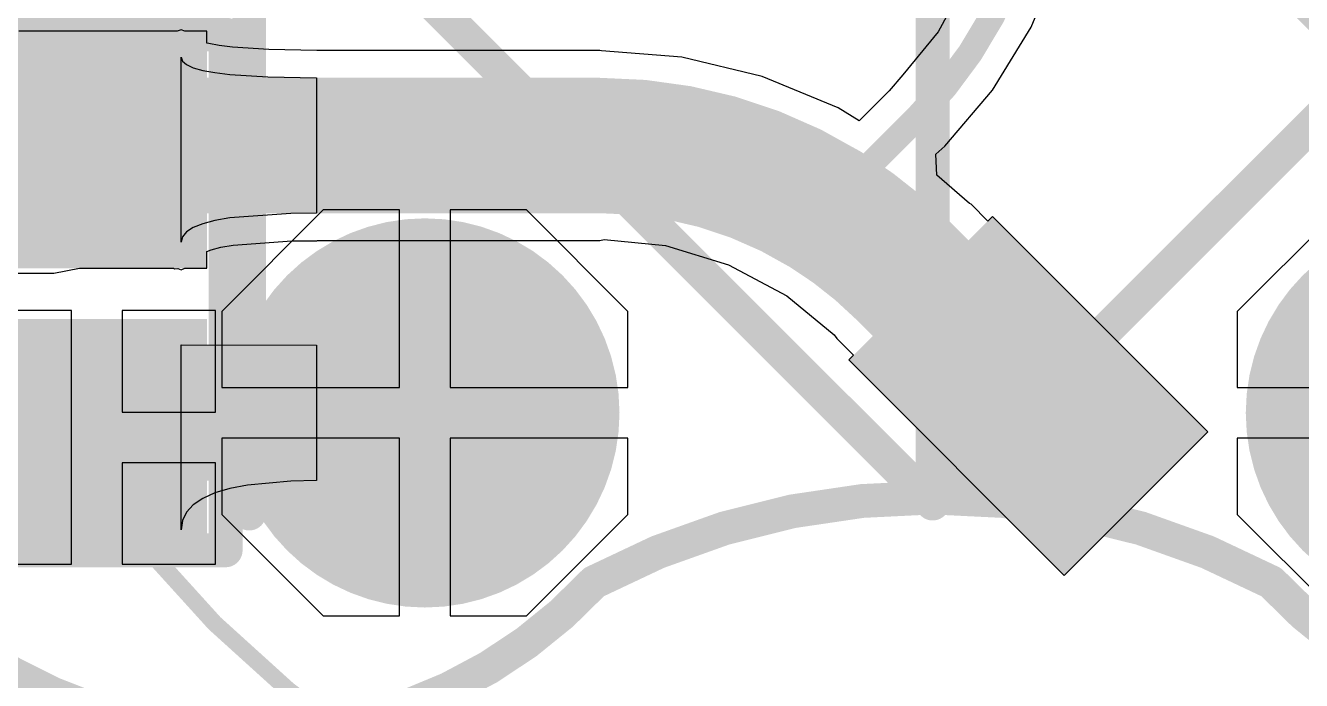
# Model space of a CAD drawing. Header units: millimetres. Extents: x 55.2 to 76.6, y 56.7 to 78.1.
# Drawn here: x 60.55 to 68.09, y 62.86 to 66.73 of the extents above; entities that cross this region are included whole.
import ezdxf

# ---------------------------------------------------------------- set-up
doc = ezdxf.new("R2010")
doc.units = ezdxf.units.MM
for name, color, linetype in [('BottomLayer', 5, 'Continuous'), ('BottomOverlay', 54, 'Continuous'), ('BottomPaste', 16, 'Continuous'), ('BottomSolder', 6, 'Continuous'), ('Mechanical1', 6, 'Continuous'), ('Mechanical13', 56, 'Continuous'), ('MultiLayer', 9, 'Continuous'), ('TopLayer', 1, 'Continuous'), ('TopOverlay', 2, 'Continuous'), ('TopPaste', 8, 'Continuous'), ('TopSolder', 216, 'Continuous'), ('ViaHoleLayer', 16, 'Continuous')]:
    doc.layers.add(name, color=color, linetype=linetype)

# ---------------------------------------------------------------- blocks, each defined once
blk = doc.blocks.new('LINX_CELL_HOLDER_SMT_1225_B_4')
at = {"layer": 'BottomLayer', "const_width": 1}
for points in [[(-3.5, 3, 1), (-2.5, 3, 1)], [(2.5, 3, 1), (3.5, 3, 1)]]:
    blk.add_lwpolyline(points, format="xyb", close=True, dxfattribs=at)
at = {"layer": 'BottomOverlay', "const_width": 0.1}
for points in [[(6, 0, 1), (-6, 0, 1)], [(-2.05, 4, 1), (-1.95, 4, 1)], [(-2.05, 4, 1), (-1.95, 4, 1)], [(1.95, 4, 1), (2.05, 4, 1)], [(1.95, 4, 1), (2.05, 4, 1)]]:
    blk.add_lwpolyline(points, format="xyb", close=True, dxfattribs=at)
at = {"layer": 'BottomOverlay', "const_width": 0.2}
for points in [[(-6.75, 2.9, -0.580324), (-2, 4)], [(2, 4, -0.580324), (6.75, 2.9)], [(2, 4, -0.249999), (-2, 4)]]:
    blk.add_lwpolyline(points, format="xyb", dxfattribs=at)
at = {"layer": 'BottomPaste', "const_width": 1}
for points in [[(-3.5, 3, 1), (-2.5, 3, 1)], [(2.5, 3, 1), (3.5, 3, 1)]]:
    blk.add_lwpolyline(points, format="xyb", close=True, dxfattribs=at)
at = {"layer": 'BottomSolder', "const_width": 1.15}
for points in [[(-3.575, 3, 1), (-2.425, 3, 1)], [(2.425, 3, 1), (3.575, 3, 1)]]:
    blk.add_lwpolyline(points, format="xyb", close=True, dxfattribs=at)
blk = doc.blocks.new('WS2812B_10')
at = {"layer": 'TopLayer'}
for points in [[(-3.2, 1.2), (-1.7, 1.2), (-3.2, 2.1), (-1.7, 2.1)], [(-3.2, -2.1), (-1.7, -2.1), (-3.2, -1.2), (-1.7, -1.2)]]:
    blk.add_solid(points, dxfattribs=at)
at = {"layer": 'TopOverlay', "const_width": 0.2}
for points in [[(2.5, 2.5), (-2.5, 2.5)], [(-2.5, 2.5), (-2.5, -2.5)]]:
    blk.add_lwpolyline(points, dxfattribs=at)
at = {"layer": 'TopOverlay', "const_width": 0.1}
blk.add_lwpolyline([(-2.55, 2.5, 1), (-2.45, 2.5, 1)], format="xyb", close=True, dxfattribs=at)
blk.add_lwpolyline([(-2.55, 2.5, 1), (-2.45, 2.5, 1)], format="xyb", close=True, dxfattribs=at)
at = {"layer": 'TopPaste'}
for points in [[(-3.2, 1.2), (-1.7, 1.2), (-3.2, 2.1), (-1.7, 2.1)], [(-3.2, -2.1), (-1.7, -2.1), (-3.2, -1.2), (-1.7, -1.2)]]:
    blk.add_solid(points, dxfattribs=at)
at = {"layer": 'TopSolder'}
for points in [[(-3.35, 1.05), (-1.55, 1.05), (-3.35, 2.25), (-1.55, 2.25)], [(-3.35, -2.25), (-1.55, -2.25), (-3.35, -1.05), (-1.55, -1.05)]]:
    blk.add_solid(points, dxfattribs=at)
blk = doc.blocks.new('C1608_0603_11')
at = {"layer": 'Mechanical13', "const_width": 0.2}
for points in [[(1.524, 0.762), (-1.524, 0.762)], [(-1.524, -0.762), (-1.524, 0.762)], [(1.524, -0.762), (1.524, 0.762)], [(-1.524, -0.762), (1.524, -0.762)]]:
    blk.add_lwpolyline(points, dxfattribs=at)
at = {"layer": 'Mechanical13', "const_width": 0.1}
for points in [[(-1.574, 0.762, 1), (-1.474, 0.762, 1)], [(-1.574, 0.762, 1), (-1.474, 0.762, 1)], [(1.474, 0.762, 1), (1.574, 0.762, 1)], [(1.474, 0.762, 1), (1.574, 0.762, 1)], [(-1.574, -0.762, 1), (-1.474, -0.762, 1)], [(-1.574, -0.762, 1), (-1.474, -0.762, 1)], [(1.474, -0.762, 1), (1.574, -0.762, 1)], [(1.474, -0.762, 1), (1.574, -0.762, 1)]]:
    blk.add_lwpolyline(points, format="xyb", close=True, dxfattribs=at)
at = {"layer": 'TopLayer'}
for points in [[(-1.3932, -0.4986), (-0.2932, -0.4986), (-1.3932, 0.5014), (-0.2932, 0.5014)], [(0.3068, -0.4986), (1.4068, -0.4986), (0.3068, 0.5014), (1.4068, 0.5014)]]:
    blk.add_solid(points, dxfattribs=at)
at = {"layer": 'TopOverlay', "const_width": 0.2}
for points in [[(1.3068, 0.9014), (-1.7932, 0.9014)], [(-1.7932, -0.8986), (-1.7932, 0.9014)], [(1.3068, -0.8986), (-1.7932, -0.8986)]]:
    blk.add_lwpolyline(points, dxfattribs=at)
at = {"layer": 'TopOverlay', "const_width": 0.1}
for points in [[(-1.8432, 0.9014, 1), (-1.7432, 0.9014, 1)], [(-1.8432, 0.9014, 1), (-1.7432, 0.9014, 1)], [(1.2568, 0.9014, 1), (1.3568, 0.9014, 1)], [(-1.8432, -0.8986, 1), (-1.7432, -0.8986, 1)], [(-1.8432, -0.8986, 1), (-1.7432, -0.8986, 1)], [(1.2568, -0.8986, 1), (1.3568, -0.8986, 1)]]:
    blk.add_lwpolyline(points, format="xyb", close=True, dxfattribs=at)
at = {"layer": 'TopPaste'}
for points in [[(-1.3932, -0.4986), (-0.2932, -0.4986), (-1.3932, 0.5014), (-0.2932, 0.5014)], [(0.3068, -0.4986), (1.4068, -0.4986), (0.3068, 0.5014), (1.4068, 0.5014)]]:
    blk.add_solid(points, dxfattribs=at)
at = {"layer": 'TopSolder'}
for points in [[(-1.5432, -0.6486), (-0.1432, -0.6486), (-1.5432, 0.6514), (-0.1432, 0.6514)], [(0.1568, -0.6486), (1.5568, -0.6486), (0.1568, 0.6514), (1.5568, 0.6514)]]:
    blk.add_solid(points, dxfattribs=at)

msp = doc.modelspace()

# ---------------------------------------------------------------- linework, layer by layer
at = {"layer": 'BottomLayer'}
for p, q in [((62.313, 65.637), (61.713, 65.037)), ((62.763, 65.637), (62.313, 65.637)), ((62.763, 64.587), (62.763, 65.637)), ((63.513, 65.637), (63.063, 65.637)), ((63.063, 65.637), (63.063, 64.587)), ((64.113, 65.037), (63.513, 65.637)), ((68.313, 65.637), (67.713, 65.037)), ((61.713, 65.037), (61.713, 64.587)), ((64.113, 64.587), (64.113, 65.037)), ((67.713, 65.037), (67.713, 64.587)), ((61.713, 64.587), (62.763, 64.587)), ((63.063, 64.587), (64.113, 64.587)), ((67.713, 64.587), (68.763, 64.587)), ((62.763, 64.287), (61.713, 64.287)), ((61.713, 64.287), (61.713, 63.837)), ((62.763, 63.237), (62.763, 64.287)), ((64.113, 64.287), (63.063, 64.287)), ((63.063, 64.287), (63.063, 63.237)), ((64.113, 63.837), (64.113, 64.287)), ((68.763, 64.287), (67.713, 64.287)), ((67.713, 64.287), (67.713, 63.837)), ((61.713, 63.837), (62.313, 63.237)), ((63.513, 63.237), (64.113, 63.837)), ((67.713, 63.837), (68.313, 63.237)), ((62.313, 63.237), (62.763, 63.237)), ((63.063, 63.237), (63.513, 63.237))]:
    msp.add_line(p, q, dxfattribs=at)
at = {"layer": 'BottomLayer', "const_width": 0.5}
msp.add_lwpolyline([(62.663, 64.437, 1), (63.163, 64.437, 1)], format="xyb", close=True, dxfattribs=at)
at = {"layer": 'Mechanical1', "const_width": 0.2}
msp.add_lwpolyline([(75.913, 67.437, 1), (55.913, 67.437, 1)], format="xyb", close=True, dxfattribs=at)
at = {"layer": 'MultiLayer', "const_width": 0.5}
msp.add_lwpolyline([(62.663, 64.437, 1), (63.163, 64.437, 1)], format="xyb", close=True, dxfattribs=at)
at = {"layer": 'TopLayer'}
for p, q in [((66.4943, 66.7159), (66.6608, 67.118)), ((66.1603, 67.0897), (65.9466, 66.6898)), ((66.2668, 66.3448), (66.4943, 66.7159)), ((61.4189, 66.6923), (60.5135, 66.6923)), ((61.4194, 66.6927), (61.4189, 66.6923)), ((61.4264, 66.6923), (61.4194, 66.6927)), ((61.4499, 66.6923), (61.4264, 66.6923)), ((61.4724, 66.7016), (61.4499, 66.6923)), ((61.4949, 66.6923), (61.4724, 66.7016)), ((61.6254, 66.6923), (61.4949, 66.6923)), ((61.6254, 66.6228), (61.6254, 66.6923)), ((65.9466, 66.6898), (65.7374, 66.4349)), ((61.6375, 66.6194), (61.6254, 66.6228)), ((61.6973, 66.6083), (61.6375, 66.6194)), ((61.7758, 66.5985), (61.6973, 66.6083)), ((61.991, 66.5844), (61.7758, 66.5985)), ((62.2751, 66.5796), (61.991, 66.5844)), ((62.2787, 66.5781), (62.2751, 66.5796)), ((63.9472, 66.5781), (62.2787, 66.5781)), ((63.9573, 66.576), (63.9472, 66.5781)), ((64.432, 66.5387), (63.9573, 66.576)), ((61.4724, 65.4453), (61.4724, 66.5392)), ((61.4724, 66.5392), (61.4804, 66.5161)), ((61.4804, 66.5161), (61.5044, 66.4953)), ((61.5044, 66.4953), (61.5444, 66.477)), ((64.905, 66.4251), (64.432, 66.5387)), ((61.5444, 66.477), (61.6004, 66.4612)), ((61.6004, 66.4612), (61.6724, 66.4478)), ((61.6724, 66.4478), (61.7604, 66.4368)), ((61.7604, 66.4368), (61.9844, 66.4222)), ((61.9844, 66.4222), (62.2724, 66.4173)), ((62.2724, 66.4173), (62.2724, 65.6173)), ((65.3543, 66.239), (64.905, 66.4251)), ((65.7374, 66.4349), (65.6568, 66.3412)), ((65.6568, 66.3412), (65.4785, 66.1629)), ((65.6568, 66.3412), (65.6568, 66.3412)), ((65.9842, 66.0139), (66.2668, 66.3448)), ((65.4785, 66.1629), (65.3543, 66.239)), ((65.9325, 65.9655), (65.9842, 66.0139)), ((65.9374, 65.8411), (65.9325, 65.9655)), ((65.9842, 66.0139), (65.9842, 66.0139)), ((66.1311, 65.6756), (65.9374, 65.8411)), ((66.1397, 65.6699), (66.1311, 65.6756)), ((66.2388, 65.5708), (66.1397, 65.6699)), ((61.7604, 65.5898), (61.6724, 65.5743)), ((62.1204, 65.6156), (61.7604, 65.5898)), ((62.2724, 65.6173), (62.1204, 65.6156)), ((66.2666, 65.5985), (66.2388, 65.5708)), ((67.5393, 64.3257), (66.2666, 65.5985)), ((61.5444, 65.533), (61.5044, 65.5072)), ((61.6004, 65.5554), (61.5444, 65.533)), ((61.6724, 65.5743), (61.6004, 65.5554)), ((61.4804, 65.478), (61.4724, 65.4453)), ((61.5044, 65.5072), (61.4804, 65.478)), ((61.7803, 65.4284), (62.1271, 65.4533)), ((62.1271, 65.4533), (62.2742, 65.4549)), ((62.2742, 65.4549), (62.2779, 65.4565)), ((62.2779, 65.4565), (63.9472, 65.4565)), ((63.9472, 65.4565), (63.9729, 65.4616)), ((63.9729, 65.4616), (64.3348, 65.426)), ((61.6254, 65.3906), (61.6513, 65.4009)), ((61.6254, 65.2923), (61.6254, 65.3906)), ((61.6513, 65.4009), (61.7071, 65.4156)), ((61.7071, 65.4156), (61.7803, 65.4284)), ((64.3348, 65.426), (64.7075, 65.3129)), ((60.7204, 65.2622), (60.8718, 65.2923)), ((60.8718, 65.2923), (61.4274, 65.2923)), ((61.4274, 65.2923), (61.4338, 65.2876)), ((61.4338, 65.2876), (61.4537, 65.2907)), ((61.4537, 65.2907), (61.4724, 65.283)), ((61.4724, 65.283), (61.4949, 65.2923)), ((61.4949, 65.2923), (61.6254, 65.2923)), ((64.7075, 65.3129), (65.051, 65.1293)), ((60.2679, 65.2622), (60.7204, 65.2622)), ((65.051, 65.1293), (65.3321, 64.8986)), ((60.8254, 65.0423), (60.305, 65.0423)), ((60.8254, 64.2923), (60.8254, 65.0423)), ((61.6754, 65.0423), (61.1254, 65.0423)), ((61.1254, 65.0423), (61.1254, 64.4423)), ((61.6754, 64.4423), (61.6754, 65.0423)), ((61.4724, 63.7453), (61.4724, 64.8392)), ((61.4724, 64.8392), (62.2724, 64.837)), ((62.2724, 64.837), (62.2724, 64.037)), ((65.3321, 64.8986), (65.3467, 64.8768)), ((65.3467, 64.8768), (65.4458, 64.7777)), ((65.4458, 64.7777), (65.418, 64.75)), ((65.418, 64.75), (66.6908, 63.4772)), ((61.1254, 64.4423), (61.6754, 64.4423)), ((66.6908, 63.4772), (67.5393, 64.3257)), ((60.8254, 63.5423), (60.8254, 64.2923)), ((61.6754, 64.1423), (61.1254, 64.1423)), ((61.1254, 64.1423), (61.1254, 63.5423)), ((61.6754, 63.5423), (61.6754, 64.1423)), ((61.8644, 64.0108), (61.7604, 63.9903)), ((62.1204, 64.0341), (61.8644, 64.0108)), ((62.2724, 64.037), (62.1204, 64.0341)), ((61.6004, 63.932), (61.5444, 63.8941)), ((61.6724, 63.9641), (61.6004, 63.932)), ((61.7604, 63.9903), (61.6724, 63.9641)), ((61.5044, 63.8503), (61.4804, 63.8008)), ((61.5444, 63.8941), (61.5044, 63.8503)), ((61.4804, 63.8008), (61.4724, 63.7453)), ((60.2754, 63.5423), (60.8254, 63.5423)), ((61.1254, 63.5423), (61.6754, 63.5423))]:
    msp.add_line(p, q, dxfattribs=at)
for points, const_width in [([(66.563, 67.9751, -0.198912), (65.8191, 66.179)], 0.15), ([(63.9472, 66.0173, -0.138953), (65.2797, 65.6397)], 0.8), ([(65.2797, 65.6397, -0.058346), (65.7432, 65.2733)], 0.8)]:
    msp.add_lwpolyline(points, format="xyb", dxfattribs=dict(at, const_width=const_width))
for points, const_width in [([(60.9754, 66.0173), (63.9472, 66.0173)], 0.8), ([(58.6838, 65.8229), (60.7204, 65.8229)], 0.8), ([(65.2797, 65.6397), (65.8191, 66.179)], 0.15), ([(65.7432, 65.2733), (66.4787, 64.5379)], 0.8), ([(61.013, 64.437), (62.913, 64.437)], 0.8)]:
    msp.add_lwpolyline(points, dxfattribs=dict(at, const_width=const_width))
for points, const_width in [([(60.7754, 66.0173, 1), (61.1754, 66.0173, 1)], 0.4), ([(63.7472, 66.0173, 1), (64.1472, 66.0173, 1)], 0.4), ([(63.7472, 66.0173, 1), (64.1472, 66.0173, 1)], 0.4), ([(60.5204, 65.8229, 1), (60.9204, 65.8229, 1)], 0.4), ([(65.7816, 66.179, 1), (65.8566, 66.179, 1)], 0.075), ([(65.7816, 66.179, 1), (65.8566, 66.179, 1)], 0.075), ([(65.0797, 65.6397, 1), (65.4797, 65.6397, 1)], 0.4), ([(65.0797, 65.6397, 1), (65.4797, 65.6397, 1)], 0.4), ([(65.2422, 65.6397, 1), (65.3172, 65.6397, 1)], 0.075), ([(65.5432, 65.2733, 1), (65.9432, 65.2733, 1)], 0.4), ([(65.5432, 65.2733, 1), (65.9432, 65.2733, 1)], 0.4), ([(62.663, 64.437, 1), (63.163, 64.437, 1)], 0.5), ([(66.2787, 64.5379, 1), (66.6787, 64.5379, 1)], 0.4), ([(60.813, 64.437, 1), (61.213, 64.437, 1)], 0.4), ([(62.713, 64.437, 1), (63.113, 64.437, 1)], 0.4)]:
    msp.add_lwpolyline(points, format="xyb", close=True, dxfattribs=dict(at, const_width=const_width))
at = {"layer": 'TopOverlay', "const_width": 0.2}
msp.add_lwpolyline([(65.913, 63.9015), (65.913, 70.9725)], dxfattribs=at)
at = {"layer": 'TopOverlay', "const_width": 0.1}
msp.add_lwpolyline([(65.863, 63.9015, 1), (65.963, 63.9015, 1)], format="xyb", close=True, dxfattribs=at)
at = {"layer": 'TopSolder', "const_width": 1.4}
msp.add_lwpolyline([(75.913, 67.437, 1), (55.913, 67.437, 1)], format="xyb", close=True, dxfattribs=at)
at = {"layer": 'ViaHoleLayer', "const_width": 0.25}
msp.add_lwpolyline([(62.788, 64.437, 1), (63.038, 64.437, 1)], format="xyb", close=True, dxfattribs=at)

# ---------------------------------------------------------------- block references
for name, p, rotation in [('LINX_CELL_HOLDER_SMT_1225_B_4', (65.913, 67.437), 180), ('WS2812B_10', (65.913, 67.437), 135), ('C1608_0603_11', (60.974, 65.1491), 270)]:
    msp.add_blockref(name, p, dxfattribs=dict(rotation=rotation))

doc.saveas('drawing.dxf')
